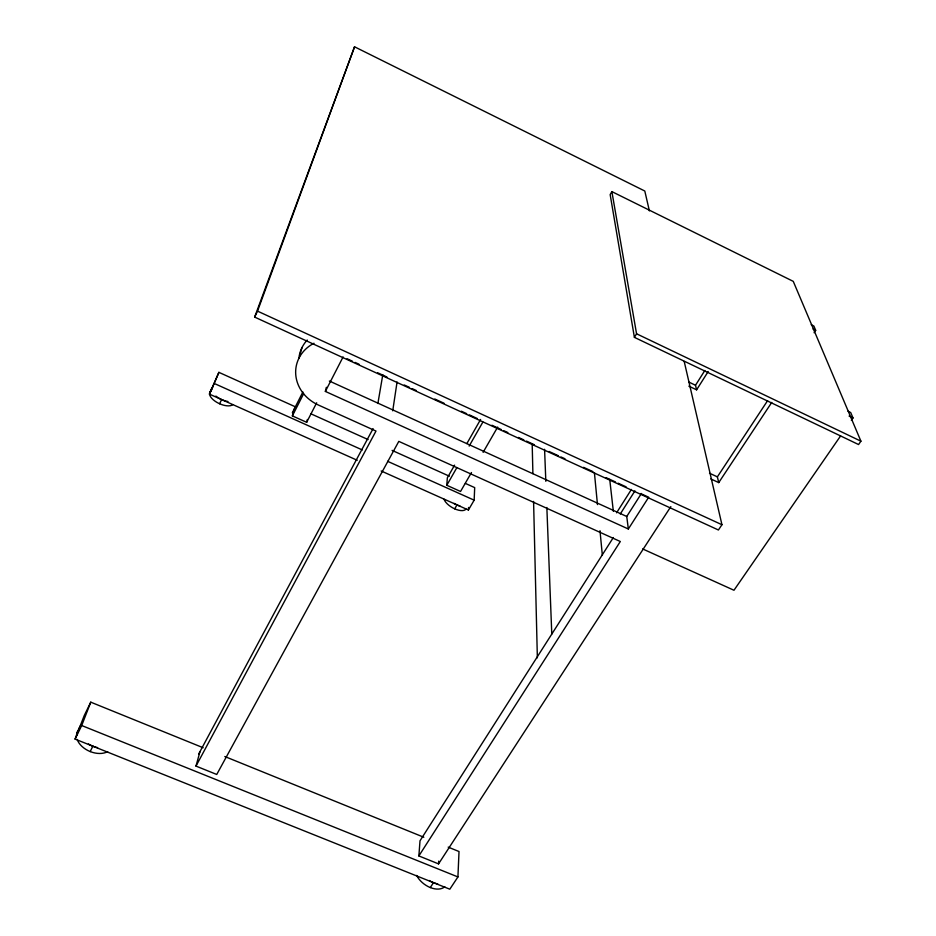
<?xml version="1.0" encoding="UTF-8"?>
<svg xmlns="http://www.w3.org/2000/svg" width="936" height="936" viewBox="0 0 936 936"><rect width="100%" height="100%" fill="white"/><g stroke="black" fill="none" stroke-linecap="round" stroke-linejoin="round"><path stroke-width="1.4" d="M203.147 747.735L90.769 702.164L84.252 715.549L75.079 739.089L449.818 889.2L457.926 876.938L459.014 851.526L448.192 847.127M381.186 470.983L468.409 510.015L474.154 500.175L474.692 487.609L465.367 483.409M468.409 510.015L468.538 507.464M613.349 537.521L420.007 840.809L418.872 855.937L438.551 863.881L438.715 861.12M471.463 472.528L460.547 491.47L446.788 485.281L447.349 477.828L454.58 465.145M392.734 410.81L397.063 381.993M377.887 403.474L382.789 374.763M640.727 493.565L648.695 497.227L628.348 528.992L325.365 391.423L326.36 387.293M294.302 408.915L292.371 415.9L306.657 422.311L307.371 419.503M418.872 855.937L620.322 541.511L398.806 441.371L216.742 774.47L195.987 766.093L199.953 751.69M298.958 358.184L302.012 347.537M684.193 361.425L721.948 524.722L718.415 529.987L254.65 317.093L354.545 46.8L644.799 191.026L649.397 210.904M254.65 317.093L257.517 311.126L354.545 46.8M75.079 739.089L81.701 725.529L90.769 702.164M357.248 460.278L209.488 394.15L218.895 372.352L296.162 407.172M209.488 394.15L218.895 372.352M209.734 392.605L211.723 388.428M219.597 403.767L221.621 399.578M77.103 732.549L79.712 727.19M77.162 739.428A18.872 12.636 23.1 0 0 90.172 751.561L92.851 746.203M292.348 412.764L302.89 391.962M292.371 415.9L303.58 393.81M306.657 422.311L316.672 402.796M325.365 391.423L343.102 356.92M198.678 754.065L373.078 428.618M195.987 766.093L375.991 431.063L318.38 405.019A38.75 34.726 13.3 0 1 295.729 374.423A38.75 34.726 13.3 0 1 313.993 343.255M466.865 443.57L480.589 419.457M611.875 191.611L610.167 194.606L634.397 337.358L858.569 444.541L860.921 441.184L793.26 281.362L611.875 191.611L636.562 333.778L634.397 337.358M446.788 485.281L456.897 467.579M469.158 446.086L482.871 422.066M483.105 452.334L497.659 427.085M444.015 499.192A12.683 5.827 30.1 0 0 454.697 508.833L456.99 504.902M688.849 386.147L696.595 389.832L695.506 385.258L704.866 370.457M616.59 512.811L631.402 489.423M696.595 389.832L708.189 371.545M620.275 513.981L634.936 490.873M628.348 528.992L626.746 516.485L641.406 493.494M438.551 863.881L670.831 506.622M416.625 875.429A18.229 11.606 36.6 0 0 430.279 887.55L433.497 882.66M710.833 478.916L718.743 482.602L717.374 476.869L767.578 400.702M814.086 332.736L815.689 330.314L813.852 326.009L811.243 324.722M718.743 482.602L771.744 402.421M840.598 435.907L733.976 590.253L642.634 548.929M851.35 420.358L853 417.971L850.684 412.53L848.063 411.267M81.701 725.529L457.926 876.938M224.804 756.522L423.821 837.24M214.531 383.596L362.314 449.947M387.609 461.308L474.154 500.175M310.822 413.77L368.105 439.581M392.09 450.391L449.374 476.202M329.355 381.022L626.746 516.485M347.092 358.745L352.404 361.191M355.06 362.407L359.05 364.233M377.653 372.774L386.954 377.044M404.223 384.977L409.535 387.422M412.191 388.639L416.181 390.464M434.784 399.005L444.085 403.276M461.354 411.208L466.666 413.654M469.334 414.87L477.301 418.532M491.915 425.236L501.216 429.507M503.872 430.735L507.862 432.561M518.485 437.44L523.809 439.885M526.465 441.102L534.433 444.764M549.046 451.468L558.347 455.738M561.003 456.967L564.993 458.792M583.596 467.333L592.897 471.604M606.177 477.699L615.478 481.97M618.134 483.198L626.114 486.849M257.517 311.126L721.948 524.722M709.511 473.206L717.374 476.869M688.919 382.122L695.506 385.258M636.562 333.778L860.921 441.184M849.081 416.075L853 417.971M813.056 329.027L815.689 330.314M609.722 479.349L613.337 511.267M594.407 472.645L597.472 504.586M599.988 530.712L602.363 555.387M544.577 449.303L545.828 481.315M546.846 507.499L551.784 634.058M532.198 444.413L532.9 473.651M533.578 501.415L537.358 657.809M459.962 506.013A12.694 5.792 30.1 0 1 454.042 503.369M227.951 401.497A13.174 6.072 25.2 0 1 225.88 401.076M224.815 400.772A13.174 6.072 25.2 0 1 215.853 396.092M211.559 390.078A13.174 6.072 25.2 0 1 212.706 387.141M465.988 509.02A12.683 5.827 30.1 0 1 454.697 508.833M232.795 404.668A13.151 6.107 25.1 0 1 216.544 402.164A13.151 6.107 25.1 0 1 210.717 391.318M299.204 356.089A38.2 34.351 13.5 0 1 307.219 340.037M97.59 747.63A18.907 12.601 23.1 0 1 88.417 743.956M79.186 729.355A18.907 12.601 23.1 0 1 80.777 725.26M437.755 883.912A18.264 11.571 36.5 0 1 429.285 880.519M107.652 751.643A18.872 12.636 23.1 0 1 90.172 751.561M76.518 735.848A18.872 12.636 23.1 0 1 78.893 729.741M444.764 886.708A18.229 11.606 36.6 0 1 430.279 887.55"/></g></svg>
